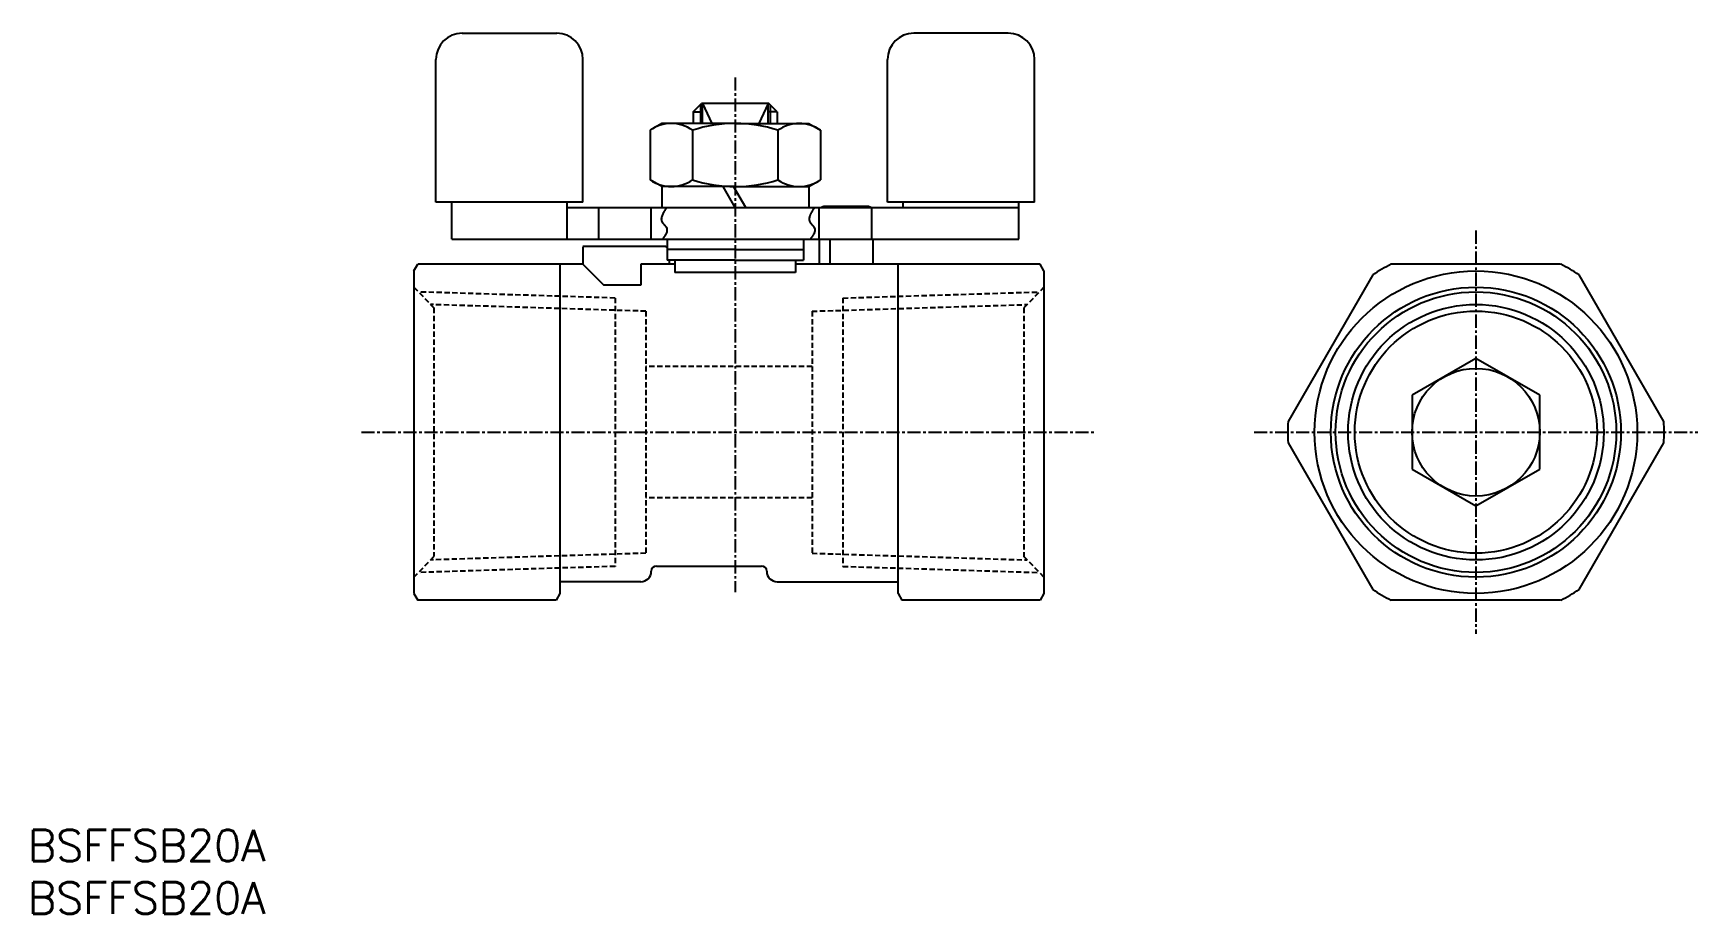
# Model space of a CAD drawing. Extents: x 1 to 159, y 0 to 84.
import ezdxf

# ---------------------------------------------------------------- set-up
doc = ezdxf.new("R2010")
doc.units = 0
doc.linetypes.add('CENTER', pattern=[2, 1.25, -0.25, 0.25, -0.25])
doc.linetypes.add('DASHED', pattern=[0.75, 0.5, -0.25])
doc.layers.get('0').update_dxf_attribs({"linetype": 'CONTINUOUS'})
doc.layers.add('CENTER', color=1, linetype='CENTER')
doc.styles.get("Standard").update_dxf_attribs({"font": 'txt.shx'})

# ---------------------------------------------------------------- blocks, each defined once
blk = doc.blocks.new('*U5')
at = {"color": 7, "linetype": 'CONTINUOUS'}
blk.add_text('BSFFSB20A', height=3, dxfattribs=at).set_placement((0, 0))
blk = doc.blocks.new('*U6')
at = {"color": 7, "linetype": 'CONTINUOUS'}
blk.add_text('BSFFSB20A', height=3, dxfattribs=at).set_placement((0, 5))

msp = doc.modelspace()

# ---------------------------------------------------------------- linework, layer by layer
at = {"color": 7, "linetype": 'CONTINUOUS'}
for p, q in [((41.36, 83.87), (50.36, 83.87)), ((93.36, 83.87), (84.36, 83.87)), ((38.86, 67.77), (38.86, 81.37)), ((52.86, 67.77), (52.86, 81.37)), ((81.86, 67.77), (81.86, 81.37)), ((95.86, 67.77), (95.86, 81.37)), ((63.36, 76.37), (64.16, 77.17)), ((63.36, 76.37), (63.36, 75.27)), ((63.36, 76.37), (64.24, 76.37)), ((70.56, 77.17), (64.16, 77.17)), ((64.24, 75.27), (64.24, 77.17)), ((70.48, 75.27), (70.48, 77.17)), ((71.36, 76.37), (70.48, 76.37)), ((71.36, 76.37), (70.56, 77.17)), ((71.36, 76.37), (71.36, 75.27)), ((60.36, 75.27), (59.25, 74.63)), ((59.25, 74.63), (59.25, 69.91)), ((67.36, 75.27), (60.36, 75.27)), ((63.29, 74.63), (63.29, 69.91)), ((67.36, 75.27), (74.36, 75.27)), ((71.43, 74.63), (71.43, 69.91)), ((74.36, 75.27), (75.47, 74.63)), ((75.47, 74.63), (75.47, 69.91)), ((60.36, 69.27), (59.25, 69.91)), ((74.36, 69.27), (75.47, 69.91)), ((60.36, 69.27), (60.36, 67.27)), ((67.36, 69.27), (60.36, 69.27)), ((67.36, 69.27), (61.36, 69.27)), ((67.36, 67.27), (66.2, 69.27)), ((68.36, 67.27), (67.2, 69.27)), ((67.36, 69.27), (74.36, 69.27)), ((74.36, 69.27), (74.36, 67.27)), ((52.86, 67.77), (38.86, 67.77)), ((40.36, 64.27), (40.36, 67.77)), ((51.36, 64.27), (51.36, 67.77)), ((51.36, 67.27), (94.36, 67.27)), ((54.36, 64.27), (54.36, 67.27)), ((59.36, 64.27), (59.36, 67.27)), ((75.36, 64.27), (75.36, 67.27)), ((79.96, 67.37), (75.86, 67.37)), ((80.36, 64.27), (80.36, 67.27)), ((95.86, 67.77), (81.86, 67.77)), ((83.36, 67.27), (83.36, 67.77)), ((94.36, 64.27), (94.36, 67.77)), ((40.36, 64.27), (67.36, 64.27)), ((60.56, 63.57), (52.86, 63.57)), ((52.86, 63.54), (52.86, 61.87)), ((60.86, 64.27), (60.86, 63.27)), ((67.36, 64.27), (94.36, 64.27)), ((73.86, 64.27), (73.86, 63.27)), ((75.36, 64.27), (75.36, 61.87)), ((76.36, 64.27), (76.36, 61.87)), ((80.46, 64.27), (80.46, 61.87)), ((36.76, 61.23), (37.13, 61.87)), ((52.86, 61.87), (37.13, 61.87)), ((50.66, 61.87), (50.66, 30.51)), ((52.86, 61.87), (54.86, 59.87)), ((58.36, 61.87), (58.36, 59.87)), ((61.61, 61.87), (58.36, 61.87)), ((67.36, 63.27), (60.86, 63.27)), ((60.86, 63.27), (60.86, 62.27)), ((67.36, 62.27), (60.86, 62.27)), ((61.06, 62.27), (61.06, 61.87)), ((61.61, 62.27), (61.61, 61.07)), ((67.36, 63.27), (73.86, 63.27)), ((67.36, 62.27), (73.11, 62.27)), ((67.36, 62.27), (73.86, 62.27)), ((73.11, 62.27), (73.11, 61.07)), ((96.39, 61.87), (73.11, 61.87)), ((73.86, 63.27), (73.86, 62.27)), ((82.86, 30.51), (82.86, 61.87)), ((96.76, 61.23), (96.39, 61.87)), ((36.76, 61.23), (36.76, 30.51)), ((67.36, 61.07), (61.61, 61.07)), ((73.11, 61.07), (67.36, 61.07)), ((96.76, 61.23), (96.76, 30.51)), ((58.36, 59.87), (54.86, 59.87)), ((58.26, 59.87), (58.26, 59.87)), ((137.89, 52.89), (131.81, 49.38)), ((143.97, 49.38), (137.89, 52.89)), ((131.81, 49.38), (131.81, 42.36)), ((143.97, 42.36), (143.97, 49.38)), ((131.81, 42.36), (137.89, 38.85)), ((137.89, 38.85), (143.97, 42.36)), ((59.36, 32.62), (59.36, 32.62)), ((59.86, 33.12), (69.86, 33.12)), ((70.36, 32.62), (70.36, 32.62)), ((36.76, 30.51), (37.13, 29.87)), ((50.66, 30.51), (50.29, 29.87)), ((58.36, 31.62), (50.66, 31.62)), ((71.36, 31.62), (82.86, 31.62)), ((82.86, 30.51), (83.23, 29.87)), ((96.76, 30.51), (96.39, 29.87)), ((50.29, 29.87), (37.13, 29.87)), ((96.39, 29.87), (83.23, 29.87))]:
    msp.add_line(p, q, dxfattribs=at)
at = {"color": 3, "linetype": 'CONTINUOUS'}
for p, q in [((64.04, 77.04), (64.04, 75.27)), ((64.24, 77.17), (65.12, 75.27)), ((70.48, 77.17), (69.6, 75.27)), ((70.68, 77.04), (70.68, 75.27))]:
    msp.add_line(p, q, dxfattribs=at)
at = {"color": 3, "linetype": 'DASHED'}
for p, q in [((36.76, 59.68), (38.67, 57.7)), ((55.91, 58.65), (37.19, 59.23)), ((55.91, 58.65), (55.91, 33.09)), ((77.61, 58.65), (96.33, 59.23)), ((77.61, 58.65), (77.61, 33.09)), ((96.76, 59.68), (94.85, 57.7)), ((58.85, 57.39), (38.35, 58.03)), ((38.67, 57.7), (38.67, 34.03)), ((58.85, 57.39), (58.85, 34.34)), ((74.67, 57.39), (95.17, 58.03)), ((74.67, 57.39), (74.67, 34.34)), ((94.85, 57.7), (94.85, 34.03)), ((74.67, 52.12), (58.85, 52.12)), ((74.67, 39.62), (58.85, 39.62)), ((36.76, 32.06), (38.67, 34.03)), ((58.85, 34.34), (38.35, 33.7)), ((74.67, 34.34), (95.17, 33.7)), ((96.76, 32.06), (94.85, 34.03)), ((55.91, 33.09), (37.19, 32.5)), ((77.61, 33.09), (96.33, 32.5))]:
    msp.add_line(p, q, dxfattribs=at)
at = {"color": 7, "linetype": 'CONTINUOUS'}
for points in [[(145.96, 61.87), (129.82, 61.87)], [(128.07, 60.86), (120, 46.88)], [(155.78, 46.88), (147.71, 60.86)], [(120, 44.86), (128.07, 30.88)], [(147.71, 30.88), (155.78, 44.86)], [(145.96, 29.87), (129.82, 29.87)]]:
    msp.add_lwpolyline(points, dxfattribs=at)
at = {"color": 7}
for points in [[(60.45, 64.27, 0), (60.47, 64.28, 0), (60.48, 64.3, 0), (60.49, 64.32, 0), (60.5, 64.33, 0), (60.52, 64.35, 0), (60.53, 64.37, 0), (60.54, 64.39, 0), (60.55, 64.4, 0), (60.56, 64.42, 0), (60.58, 64.44, 0), (60.59, 64.45, 0), (60.6, 64.47, 0), (60.61, 64.49, 0), (60.62, 64.5, 0), (60.64, 64.52, 0), (60.65, 64.53, 0), (60.66, 64.55, 0), (60.67, 64.57, 0), (60.68, 64.58, 0), (60.69, 64.6, 0), (60.7, 64.62, 0), (60.71, 64.63, 0), (60.72, 64.65, 0), (60.73, 64.67, 0), (60.74, 64.68, 0), (60.75, 64.7, 0), (60.76, 64.72, 0), (60.77, 64.73, 0), (60.78, 64.75, 0), (60.79, 64.76, 0), (60.8, 64.78, 0), (60.8, 64.8, 0), (60.81, 64.81, 0), (60.82, 64.83, 0), (60.83, 64.85, 0), (60.83, 64.86, 0), (60.84, 64.88, 0), (60.84, 64.89, 0), (60.85, 64.91, 0), (60.86, 64.92, 0), (60.86, 64.94, 0), (60.87, 64.96, 0), (60.87, 64.97, 0), (60.87, 64.99, 0), (60.88, 65, 0), (60.88, 65.02, 0), (60.88, 65.03, 0), (60.89, 65.05, 0), (60.89, 65.06, 0), (60.89, 65.08, 0), (60.89, 65.09, 0), (60.89, 65.11, 0), (60.89, 65.12, 0), (60.89, 65.14, 0), (60.89, 65.15, 0), (60.89, 65.17, 0), (60.89, 65.18, 0), (60.89, 65.2, 0), (60.88, 65.21, 0), (60.88, 65.23, 0), (60.88, 65.24, 0), (60.87, 65.26, 0), (60.87, 65.27, 0), (60.86, 65.29, 0), (60.86, 65.3, 0), (60.85, 65.31, 0), (60.84, 65.33, 0), (60.83, 65.34, 0), (60.83, 65.36, 0), (60.82, 65.37, 0), (60.81, 65.38, 0), (60.8, 65.4, 0), (60.79, 65.41, 0), (60.78, 65.43, 0), (60.77, 65.44, 0), (60.76, 65.45, 0), (60.75, 65.47, 0), (60.74, 65.48, 0), (60.73, 65.49, 0), (60.71, 65.51, 0), (60.7, 65.52, 0), (60.69, 65.53, 0), (60.68, 65.55, 0), (60.67, 65.56, 0), (60.66, 65.57, 0), (60.64, 65.59, 0), (60.63, 65.6, 0), (60.62, 65.61, 0), (60.61, 65.63, 0), (60.59, 65.64, 0), (60.58, 65.66, 0), (60.57, 65.67, 0), (60.56, 65.68, 0), (60.55, 65.7, 0), (60.54, 65.71, 0), (60.52, 65.72, 0), (60.51, 65.74, 0), (60.5, 65.75, 0), (60.49, 65.76, 0), (60.48, 65.78, 0), (60.47, 65.79, 0), (60.46, 65.81, 0), (60.45, 65.82, 0), (60.44, 65.83, 0), (60.44, 65.85, 0), (60.43, 65.86, 0), (60.42, 65.88, 0), (60.41, 65.89, 0), (60.41, 65.91, 0), (60.4, 65.92, 0), (60.39, 65.94, 0), (60.39, 65.95, 0), (60.38, 65.97, 0), (60.38, 65.98, 0), (60.37, 66, 0), (60.37, 66.01, 0), (60.37, 66.03, 0), (60.36, 66.04, 0), (60.36, 66.06, 0), (60.36, 66.07, 0), (60.36, 66.09, 0), (60.36, 66.1, 0), (60.35, 66.12, 0), (60.35, 66.13, 0), (60.35, 66.15, 0), (60.35, 66.16, 0), (60.35, 66.18, 0), (60.35, 66.2, 0), (60.35, 66.21, 0), (60.36, 66.23, 0), (60.36, 66.24, 0), (60.36, 66.26, 0), (60.36, 66.28, 0), (60.36, 66.29, 0), (60.37, 66.31, 0), (60.37, 66.32, 0), (60.37, 66.34, 0), (60.38, 66.36, 0), (60.38, 66.37, 0), (60.38, 66.39, 0), (60.39, 66.41, 0), (60.39, 66.42, 0), (60.4, 66.44, 0), (60.4, 66.46, 0), (60.41, 66.47, 0), (60.42, 66.49, 0), (60.42, 66.51, 0), (60.43, 66.52, 0), (60.43, 66.54, 0), (60.44, 66.56, 0), (60.45, 66.57, 0), (60.45, 66.59, 0), (60.46, 66.61, 0), (60.47, 66.62, 0), (60.48, 66.64, 0), (60.48, 66.66, 0), (60.49, 66.67, 0), (60.5, 66.69, 0), (60.51, 66.71, 0), (60.52, 66.73, 0), (60.53, 66.74, 0), (60.53, 66.76, 0), (60.54, 66.78, 0), (60.55, 66.79, 0), (60.56, 66.81, 0), (60.57, 66.83, 0), (60.58, 66.85, 0), (60.59, 66.86, 0), (60.6, 66.88, 0), (60.61, 66.9, 0), (60.62, 66.92, 0), (60.63, 66.93, 0), (60.64, 66.95, 0), (60.65, 66.97, 0), (60.66, 66.99, 0), (60.67, 67, 0), (60.68, 67.02, 0), (60.69, 67.04, 0), (60.7, 67.06, 0), (60.71, 67.07, 0), (60.72, 67.09, 0), (60.74, 67.11, 0), (60.75, 67.13, 0), (60.76, 67.14, 0), (60.77, 67.16, 0), (60.78, 67.18, 0), (60.79, 67.2, 0), (60.8, 67.22, 0), (60.81, 67.23, 0), (60.82, 67.25, 0), (60.83, 67.27, 0)], [(74.53, 64.27, 0), (74.54, 64.28, 0), (74.55, 64.3, 0), (74.57, 64.32, 0), (74.58, 64.33, 0), (74.59, 64.35, 0), (74.6, 64.37, 0), (74.62, 64.39, 0), (74.63, 64.4, 0), (74.64, 64.42, 0), (74.65, 64.44, 0), (74.66, 64.45, 0), (74.68, 64.47, 0), (74.69, 64.49, 0), (74.7, 64.5, 0), (74.71, 64.52, 0), (74.72, 64.53, 0), (74.73, 64.55, 0), (74.74, 64.57, 0), (74.76, 64.58, 0), (74.77, 64.6, 0), (74.78, 64.62, 0), (74.79, 64.63, 0), (74.8, 64.65, 0), (74.81, 64.67, 0), (74.82, 64.68, 0), (74.83, 64.7, 0), (74.84, 64.72, 0), (74.85, 64.73, 0), (74.85, 64.75, 0), (74.86, 64.76, 0), (74.87, 64.78, 0), (74.88, 64.8, 0), (74.89, 64.81, 0), (74.89, 64.83, 0), (74.9, 64.85, 0), (74.91, 64.86, 0), (74.91, 64.88, 0), (74.92, 64.89, 0), (74.93, 64.91, 0), (74.93, 64.92, 0), (74.94, 64.94, 0), (74.94, 64.96, 0), (74.95, 64.97, 0), (74.95, 64.99, 0), (74.95, 65, 0), (74.96, 65.02, 0), (74.96, 65.03, 0), (74.96, 65.05, 0), (74.96, 65.06, 0), (74.97, 65.08, 0), (74.97, 65.09, 0), (74.97, 65.11, 0), (74.97, 65.12, 0), (74.97, 65.14, 0), (74.97, 65.15, 0), (74.97, 65.17, 0), (74.96, 65.18, 0), (74.96, 65.2, 0), (74.96, 65.21, 0), (74.96, 65.23, 0), (74.95, 65.24, 0), (74.95, 65.26, 0), (74.94, 65.27, 0), (74.94, 65.29, 0), (74.93, 65.3, 0), (74.92, 65.31, 0), (74.92, 65.33, 0), (74.91, 65.34, 0), (74.9, 65.36, 0), (74.89, 65.37, 0), (74.88, 65.38, 0), (74.88, 65.4, 0), (74.87, 65.41, 0), (74.86, 65.43, 0), (74.85, 65.44, 0), (74.84, 65.45, 0), (74.82, 65.47, 0), (74.81, 65.48, 0), (74.8, 65.49, 0), (74.79, 65.51, 0), (74.78, 65.52, 0), (74.77, 65.53, 0), (74.76, 65.55, 0), (74.74, 65.56, 0), (74.73, 65.57, 0), (74.72, 65.59, 0), (74.71, 65.6, 0), (74.69, 65.61, 0), (74.68, 65.63, 0), (74.67, 65.64, 0), (74.66, 65.66, 0), (74.65, 65.67, 0), (74.63, 65.68, 0), (74.62, 65.7, 0), (74.61, 65.71, 0), (74.6, 65.72, 0), (74.59, 65.74, 0), (74.58, 65.75, 0), (74.57, 65.76, 0), (74.56, 65.78, 0), (74.55, 65.79, 0), (74.54, 65.81, 0), (74.53, 65.82, 0), (74.52, 65.83, 0), (74.51, 65.85, 0), (74.5, 65.86, 0), (74.5, 65.88, 0), (74.49, 65.89, 0), (74.48, 65.91, 0), (74.48, 65.92, 0), (74.47, 65.94, 0), (74.46, 65.95, 0), (74.46, 65.97, 0), (74.45, 65.98, 0), (74.45, 66, 0), (74.45, 66.01, 0), (74.44, 66.03, 0), (74.44, 66.04, 0), (74.44, 66.06, 0), (74.44, 66.07, 0), (74.43, 66.09, 0), (74.43, 66.1, 0), (74.43, 66.12, 0), (74.43, 66.13, 0), (74.43, 66.15, 0), (74.43, 66.16, 0), (74.43, 66.18, 0), (74.43, 66.2, 0), (74.43, 66.21, 0), (74.43, 66.23, 0), (74.43, 66.24, 0), (74.44, 66.26, 0), (74.44, 66.28, 0), (74.44, 66.29, 0), (74.44, 66.31, 0), (74.45, 66.32, 0), (74.45, 66.34, 0), (74.45, 66.36, 0), (74.46, 66.37, 0), (74.46, 66.39, 0), (74.47, 66.41, 0), (74.47, 66.42, 0), (74.47, 66.44, 0), (74.48, 66.46, 0), (74.49, 66.47, 0), (74.49, 66.49, 0), (74.5, 66.51, 0), (74.5, 66.52, 0), (74.51, 66.54, 0), (74.52, 66.56, 0), (74.52, 66.57, 0), (74.53, 66.59, 0), (74.54, 66.61, 0), (74.54, 66.62, 0), (74.55, 66.64, 0), (74.56, 66.66, 0), (74.57, 66.67, 0), (74.58, 66.69, 0), (74.58, 66.71, 0), (74.59, 66.73, 0), (74.6, 66.74, 0), (74.61, 66.76, 0), (74.62, 66.78, 0), (74.63, 66.79, 0), (74.64, 66.81, 0), (74.65, 66.83, 0), (74.66, 66.85, 0), (74.67, 66.86, 0), (74.68, 66.88, 0), (74.69, 66.9, 0), (74.7, 66.92, 0), (74.71, 66.93, 0), (74.72, 66.95, 0), (74.73, 66.97, 0), (74.74, 66.99, 0), (74.75, 67, 0), (74.76, 67.02, 0), (74.77, 67.04, 0), (74.78, 67.06, 0), (74.79, 67.07, 0), (74.8, 67.09, 0), (74.81, 67.11, 0), (74.82, 67.13, 0), (74.83, 67.14, 0), (74.84, 67.16, 0), (74.86, 67.18, 0), (74.87, 67.2, 0), (74.88, 67.22, 0), (74.89, 67.23, 0), (74.9, 67.25, 0), (74.91, 67.27, 0)]]:
    msp.add_polyline3d(points, dxfattribs=at)
at = {"color": 7, "linetype": 'CONTINUOUS'}
for radius in [15.36, 13.81, 12.17, 11.53, 6.08]:
    msp.add_circle((137.89, 45.87), radius, dxfattribs=at)
at = {"color": 3, "linetype": 'CONTINUOUS'}
msp.add_circle((137.89, 45.87), 13.36, dxfattribs=at)
at = {"color": 7, "linetype": 'CONTINUOUS'}
for centre, radius, start, end in [((41.36, 81.37), 2.5, 90, 180), ((50.36, 81.37), 2.5, 0, 90), ((84.36, 81.37), 2.5, 90, 180), ((93.36, 81.37), 2.5, 0, 90), ((61.27, 71.76), 3.51, 54.8236, 125.1764), ((67.36, 62.03), 13.24, 90, 107.8967), ((67.36, 62.03), 13.24, 72.1033, 90), ((73.45, 71.76), 3.51, 54.8236, 125.1764), ((61.27, 72.78), 3.51, 234.8236, 305.1764), ((67.36, 82.51), 13.24, 252.1033, 270), ((67.36, 82.51), 13.24, 270, 287.8967), ((73.45, 72.78), 3.51, 234.8236, 305.1764), ((75.86, 66.87), 0.5, 90, 126.8699), ((76.86, 66.87), 0.5, 90, 126.8699), ((79.96, 66.87), 0.5, 53.1301, 90), ((60.56, 63.07), 0.5, 53.1301, 90), ((137.89, 45.87), 17.92, 116.7655, 123.2345), ((137.89, 45.87), 17.92, 56.7655, 63.2345), ((137.89, 45.87), 17.92, 176.7655, 183.2345), ((137.89, 45.87), 17.92, 356.7655, 3.2345), ((58.36, 32.62), 1, 270, 0), ((59.86, 32.62), 0.5, 90, 180), ((69.86, 32.62), 0.5, 360, 90), ((71.36, 32.62), 1, 180, 270), ((137.89, 45.87), 17.92, 236.7655, 243.2345), ((137.89, 45.87), 17.92, 296.7655, 303.2345)]:
    msp.add_arc(centre, radius, start, end, dxfattribs=at)
at = {"layer": 'CENTER', "color": 1, "linetype": 'CENTER'}
for p, q in [((67.36, 79.67), (67.36, 30.62)), ((137.89, 65.07), (137.89, 26.67)), ((31.76, 45.87), (101.76, 45.87)), ((116.77, 45.87), (159.01, 45.87))]:
    msp.add_line(p, q, dxfattribs=at)

# ---------------------------------------------------------------- block references
at = {"color": 7, "linetype": 'CONTINUOUS'}
for name in ['*U6', '*U5']:
    msp.add_blockref(name, (0, 0), dxfattribs=at)

doc.saveas('drawing.dxf')
